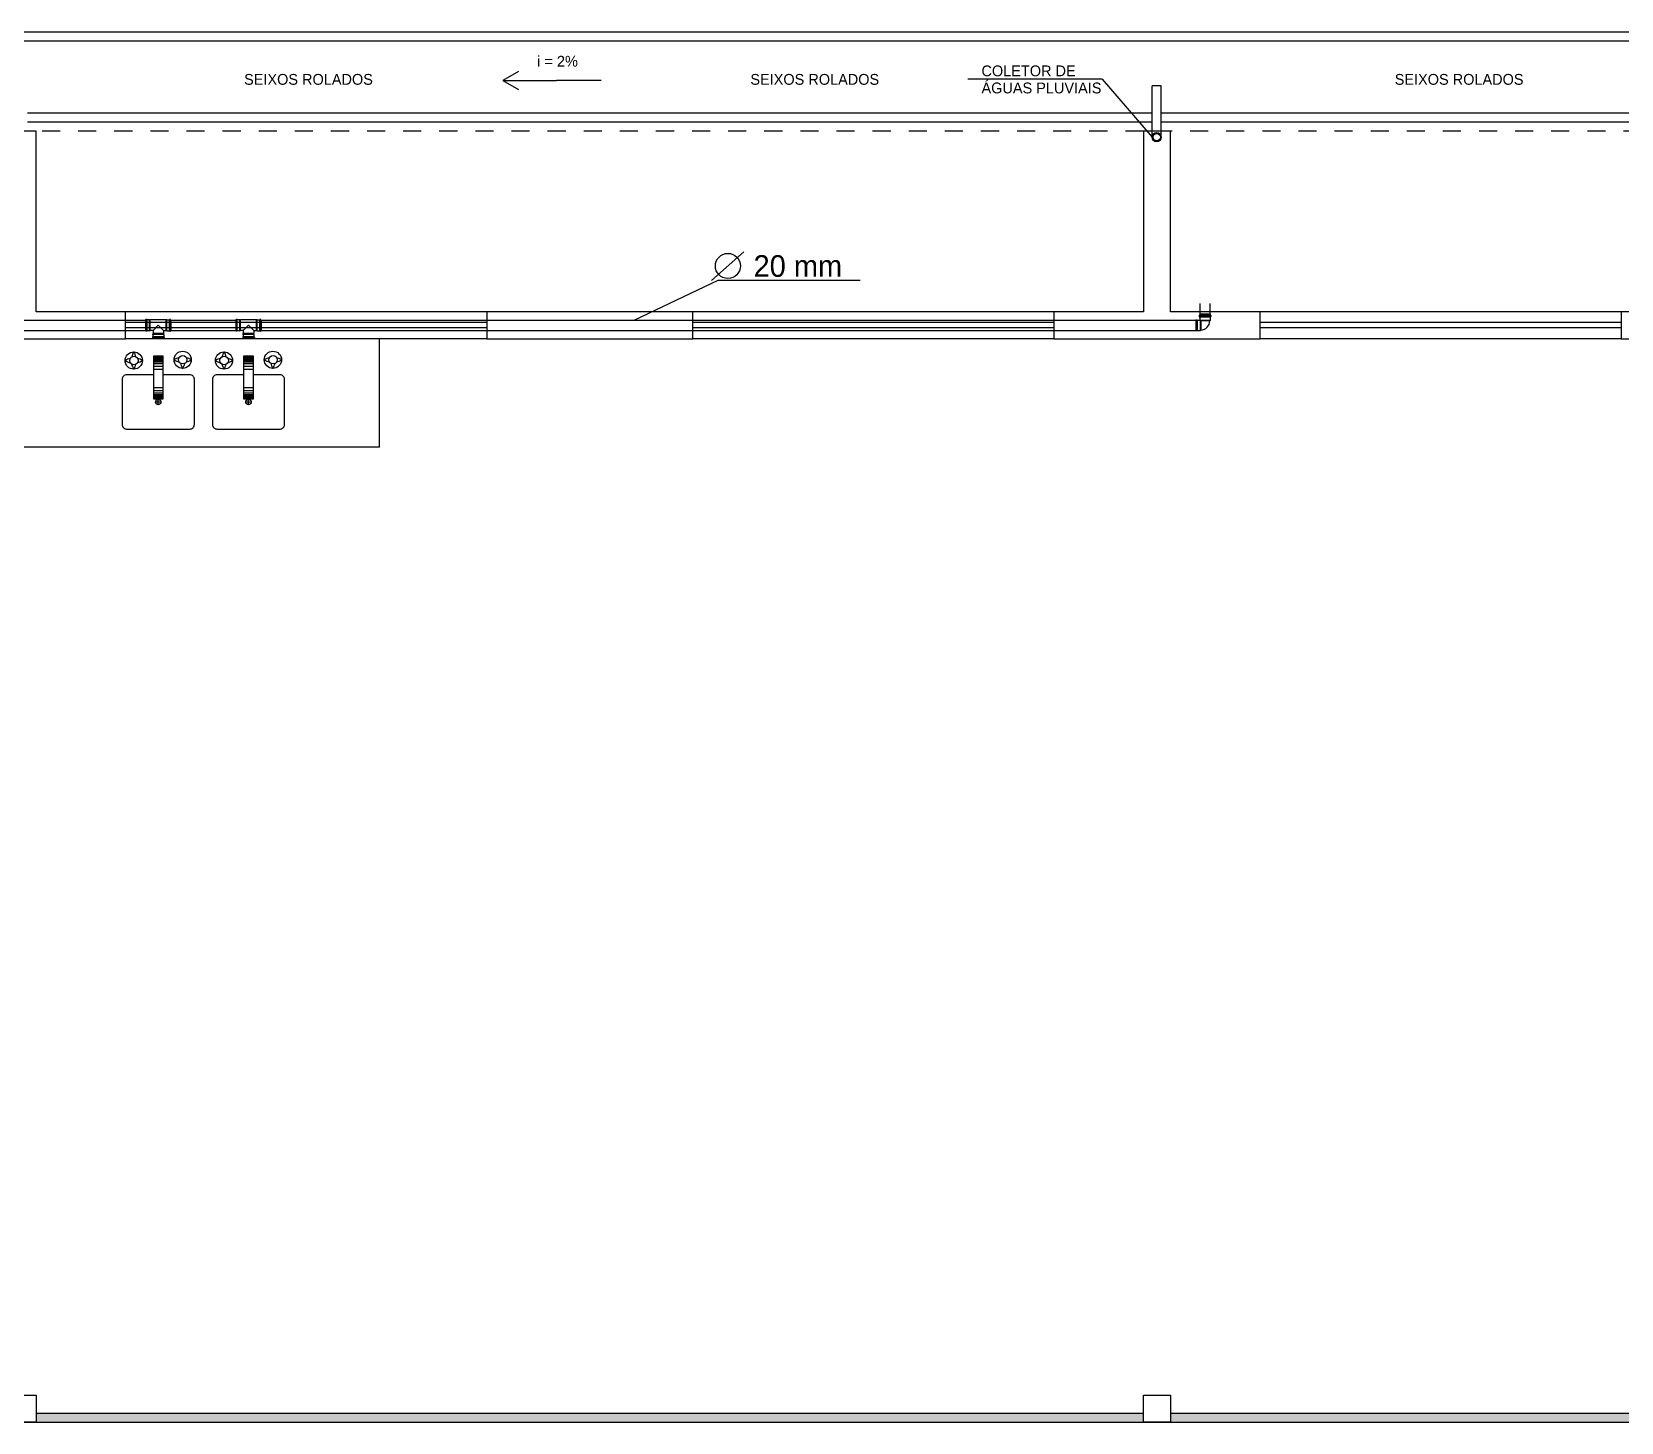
# Model space of a CAD drawing. Header units: millimetres. Extents: x 860.9 to 916.6, y 418 to 464.8.
# Drawn here: x 889.02 to 897.82, y 456.69 to 464.39 of the extents above; entities that cross this region are included whole.
import ezdxf

# ---------------------------------------------------------------- set-up
doc = ezdxf.new("R2010")
doc.units = ezdxf.units.MM
doc.linetypes.add('ACAD_ISO03W100', pattern=[30, 12, -18])
for name, color, linetype in [('can01', 1, 'Continuous'), ('can02', 2, 'Continuous'), ('COTAS-TEXTOS', 1, 'Continuous'), ('Fios', 10, 'Continuous'), ('pena 01', 1, 'Continuous'), ('pena01', 1, 'Continuous'), ('pena02', 2, 'Continuous'), ('pena04', 4, 'Continuous'), ('texto hidro', 1, 'Continuous'), ('TIGRECAD', 1, 'Continuous')]:
    doc.layers.add(name, color=color, linetype=linetype)
doc.styles.get("Standard").update_dxf_attribs({"font": 'ERASLGHT.TTF'})

msp = doc.modelspace()

# ---------------------------------------------------------------- hatches: boundary and pattern name
at = {"layer": 'pena01'}
h = msp.add_hatch(color=256, dxfattribs=at)
h.paths.add_polyline_path([(895.2722, 463.8032, 1), (895.2207, 463.8032, 1)])
h.paths.add_polyline_path([(895.227, 463.8031, -1), (895.267, 463.8031, -1)], flags=16)
at = {"layer": 'pena02'}
h = msp.add_hatch(color=0, dxfattribs=at)
h.paths.add_polyline_path([(898.4151, 456.6864), (898.4651, 456.6864), (898.4651, 456.7364), (898.4151, 456.7364), (898.4151, 462.6864), (898.3651, 462.6864), (898.3651, 456.7364), (895.3235, 456.7364), (895.3235, 456.6864)])
h.paths.add_polyline_path([(900.5318, 456.6864), (900.5318, 456.7364), (899.3651, 456.7364), (899.3651, 456.6864)])
msp.add_hatch(color=0, dxfattribs=at).paths.add_polyline_path([(895.1735, 456.6864), (895.1735, 456.7364), (889.0401, 456.7364), (889.0401, 456.6864)])

# ---------------------------------------------------------------- linework, layer by layer
at = {"layer": 'can01'}
msp.add_line((892.1699, 464.1165), (891.9231, 464.1165), dxfattribs=at)
for centre, radius in [((895.2465, 463.8032), 0.0258), ((895.247, 463.8031), 0.02)]:
    msp.add_circle(centre, radius, dxfattribs=at)
at = {"layer": 'can02', "color": 0}
msp.add_lwpolyline([(887.0418, 462.6864), (889.536, 462.6864), (889.536, 462.8364), (889.0401, 462.8364), (889.0401, 463.8364), (888.8901, 463.8364), (888.8901, 462.8364), (887.0418, 462.8364)], dxfattribs=at)
for points in [[(895.8193, 462.6864), (895.8193, 462.8364), (895.3235, 462.8364), (895.3235, 463.8364), (895.1735, 463.8364), (895.1735, 462.8364), (894.6776, 462.8364), (894.6776, 462.6864)], [(892.6776, 462.6864), (892.6776, 462.8364), (891.536, 462.8364), (891.536, 462.6864)], [(898.961, 462.6864), (898.961, 462.8364), (897.8193, 462.8364), (897.8193, 462.6864)]]:
    msp.add_lwpolyline(points, close=True, dxfattribs=at)
at = {"layer": 'Fios', "color": 0}
for p, q in [((890.9418, 462.0864), (890.9418, 462.6864)), ((889.7439, 462.5894), (889.6897, 462.5894)), ((889.6897, 462.5894), (889.6897, 462.3532)), ((889.6897, 462.5878), (889.7439, 462.5878)), ((889.6897, 462.5867), (889.7439, 462.5867)), ((889.6897, 462.5845), (889.7439, 462.5845)), ((889.6897, 462.5822), (889.7439, 462.5822)), ((889.6897, 462.5785), (889.7439, 462.5785)), ((889.6897, 462.5726), (889.7439, 462.5726)), ((889.6897, 462.5659), (889.7439, 462.5659)), ((889.6897, 462.5589), (889.7439, 462.5589)), ((889.6897, 462.5496), (889.7439, 462.5496)), ((889.6897, 462.5345), (889.7439, 462.5345)), ((889.6897, 462.5182), (889.7439, 462.5182)), ((889.7439, 462.3532), (889.7439, 462.5894)), ((890.1897, 462.5894), (890.1897, 462.3532)), ((890.2439, 462.5894), (890.1897, 462.5894)), ((890.1897, 462.5878), (890.2439, 462.5878)), ((890.1897, 462.5867), (890.2439, 462.5867)), ((890.1897, 462.5845), (890.2439, 462.5845)), ((890.1897, 462.5822), (890.2439, 462.5822)), ((890.1897, 462.5785), (890.2439, 462.5785)), ((890.1897, 462.5726), (890.2439, 462.5726)), ((890.1897, 462.5659), (890.2439, 462.5659)), ((890.1897, 462.5589), (890.2439, 462.5589)), ((890.1897, 462.5496), (890.2439, 462.5496)), ((890.1897, 462.5345), (890.2439, 462.5345)), ((890.1897, 462.5182), (890.2439, 462.5182)), ((890.2439, 462.3532), (890.2439, 462.5894)), ((889.5168, 462.4614), (889.5168, 462.2114)), ((889.6897, 462.4864), (889.5418, 462.4864)), ((889.6897, 462.4167), (889.7439, 462.4167)), ((889.8918, 462.4864), (889.7439, 462.4864)), ((889.9168, 462.2114), (889.9168, 462.4614)), ((890.0168, 462.4614), (890.0168, 462.2114)), ((890.1897, 462.4864), (890.0418, 462.4864)), ((890.1897, 462.4167), (890.2439, 462.4167)), ((890.3918, 462.4864), (890.2439, 462.4864)), ((890.4168, 462.2114), (890.4168, 462.4614)), ((889.6897, 462.3992), (889.7439, 462.3992)), ((889.6897, 462.3878), (889.7439, 462.3878)), ((889.6897, 462.3785), (889.7439, 462.3785)), ((889.6897, 462.3703), (889.7439, 462.3703)), ((889.6897, 462.3644), (889.7439, 462.3644)), ((889.6897, 462.36), (889.7439, 462.36)), ((889.6897, 462.3563), (889.7439, 462.3563)), ((889.6897, 462.3532), (889.7439, 462.3532)), ((889.732, 462.3359), (889.7016, 462.3359)), ((889.7168, 462.3206), (889.7168, 462.3511)), ((890.1897, 462.3992), (890.2439, 462.3992)), ((890.1897, 462.3878), (890.2439, 462.3878)), ((890.1897, 462.3785), (890.2439, 462.3785)), ((890.1897, 462.3703), (890.2439, 462.3703)), ((890.1897, 462.3644), (890.2439, 462.3644)), ((890.1897, 462.36), (890.2439, 462.36)), ((890.1897, 462.3563), (890.2439, 462.3563)), ((890.1897, 462.3532), (890.2439, 462.3532)), ((890.232, 462.3359), (890.2016, 462.3359)), ((890.2168, 462.3206), (890.2168, 462.3511)), ((889.5418, 462.1864), (889.8918, 462.1864)), ((890.0418, 462.1864), (890.3918, 462.1864)), ((890.9418, 462.0864), (887.0418, 462.0864))]:
    msp.add_line(p, q, dxfattribs=at)
for centre, radius in [((889.5811, 462.5658), 0.0477), ((889.8518, 462.5699), 0.0477), ((889.8526, 462.5701), 0.0233), ((890.0811, 462.5658), 0.0477), ((890.3518, 462.5699), 0.0477), ((890.3526, 462.5701), 0.0233), ((889.582, 462.566), 0.0233), ((890.082, 462.566), 0.0233), ((889.7168, 462.3359), 0.0152), ((890.2168, 462.3359), 0.0152)]:
    msp.add_circle(centre, radius, dxfattribs=at)
for centre, radius, start, end in [((889.6544, 462.565), 0.0871, 146.18121, 166.17978), ((889.5085, 462.5666), 0.0871, 13.01879, 32.50746), ((890.1544, 462.565), 0.0871, 146.18121, 166.17978), ((890.0085, 462.5666), 0.0871, 13.01879, 32.50746), ((889.5811, 462.4929), 0.0871, 102.68337, 123.16312), ((889.5811, 462.6387), 0.0871, 236.83688, 257.49214), ((889.6544, 462.565), 0.0871, 192.19895, 212.50746), ((889.5085, 462.5666), 0.0871, 326.18121, 345.97518), ((889.5811, 462.6387), 0.0871, 283.87427, 303.16312), ((889.5811, 462.4929), 0.0871, 56.83688, 75.95713), ((889.8518, 462.4969), 0.0871, 102.68337, 123.16312), ((889.8518, 462.6428), 0.0871, 236.83688, 257.49214), ((889.925, 462.569), 0.0871, 192.19895, 212.50746), ((889.7792, 462.5707), 0.0871, 326.18121, 345.97518), ((889.8518, 462.6428), 0.0871, 283.87427, 303.16312), ((889.8518, 462.4969), 0.0871, 56.83688, 75.95713), ((890.0811, 462.4929), 0.0871, 102.68337, 123.16312), ((890.0811, 462.6387), 0.0871, 236.83688, 257.49214), ((890.1544, 462.565), 0.0871, 192.19895, 212.50746), ((890.0085, 462.5666), 0.0871, 326.18121, 345.97518), ((890.0811, 462.6387), 0.0871, 283.87427, 303.16312), ((890.0811, 462.4929), 0.0871, 56.83688, 75.95713), ((890.3518, 462.4969), 0.0871, 102.68337, 123.16312), ((890.3518, 462.6428), 0.0871, 236.83688, 257.49214), ((890.425, 462.569), 0.0871, 192.19895, 212.50746), ((890.2792, 462.5707), 0.0871, 326.18121, 345.97518), ((890.3518, 462.6428), 0.0871, 283.87427, 303.16312), ((890.3518, 462.4969), 0.0871, 56.83688, 75.95713), ((889.5418, 462.4614), 0.025, 89.99996, 180.00004), ((889.8918, 462.4614), 0.025, 359.99996, 90.00004), ((890.0418, 462.4614), 0.025, 89.99996, 180.00004), ((890.3918, 462.4614), 0.025, 359.99996, 90.00004), ((889.5418, 462.2114), 0.025, 179.99996, 270.00004), ((889.8918, 462.2114), 0.025, 269.99996, 0.00004), ((890.0418, 462.2114), 0.025, 179.99996, 270.00004), ((890.3918, 462.2114), 0.025, 269.99996, 0.00004)]:
    msp.add_arc(centre, radius, start, end, dxfattribs=at)
at = {"layer": 'pena 01', "color": 0, "linetype": 'ACAD_ISO03W100', "ltscale": 0.005}
for p, q in [((895.1735, 463.8364), (889.0401, 463.8364)), ((901.5318, 463.8364), (895.3235, 463.8364))]:
    msp.add_line(p, q, dxfattribs=at)
at = {"layer": 'pena01'}
for p, q in [((882.9318, 464.3864), (901.7318, 464.3864)), ((882.9318, 464.3364), (901.6818, 464.3364)), ((894.9446, 464.1245), (895.2207, 463.8032)), ((895.2207, 463.9364), (888.9928, 463.9364)), ((901.5815, 463.9364), (895.2722, 463.9364)), ((895.2207, 463.8864), (888.9928, 463.8864)), ((901.5815, 463.8864), (895.2722, 463.8864))]:
    msp.add_line(p, q, dxfattribs=at)
at = {"layer": 'pena01', "color": 0}
for p, q in [((891.536, 462.8364), (889.536, 462.8364)), ((894.6776, 462.8364), (892.6776, 462.8364)), ((897.8193, 462.8364), (895.8193, 462.8364)), ((891.536, 462.6864), (889.536, 462.6864)), ((894.6776, 462.6864), (892.6776, 462.6864)), ((897.8193, 462.6864), (895.8193, 462.6864))]:
    msp.add_line(p, q, dxfattribs=at)
at = {"layer": 'pena02'}
for p, q in [((895.2722, 464.0863), (895.2207, 464.0863)), ((895.2207, 463.8032), (895.2207, 464.0863)), ((895.2722, 463.8031), (895.2722, 464.0863))]:
    msp.add_line(p, q, dxfattribs=at)
at = {"layer": 'pena02', "color": 0}
for p, q in [((891.536, 462.7764), (889.536, 462.7764)), ((894.6776, 462.7764), (892.6776, 462.7764)), ((897.8193, 462.7764), (895.8193, 462.7764)), ((891.536, 462.7464), (889.536, 462.7464)), ((894.6776, 462.7464), (892.6776, 462.7464)), ((897.8193, 462.7464), (895.8193, 462.7464)), ((889.0401, 456.7364), (895.1735, 456.7364)), ((895.3235, 456.7364), (898.3651, 456.7364)), ((887.9918, 456.6864), (898.4151, 456.6864))]:
    msp.add_line(p, q, dxfattribs=at)
at = {"layer": 'pena04', "color": 0}
for points in [[(888.8901, 456.6864), (888.8901, 456.8364), (889.0401, 456.8364), (889.0401, 456.6864)], [(895.1735, 456.6864), (895.1735, 456.8364), (895.3235, 456.8364), (895.3235, 456.6864)]]:
    msp.add_lwpolyline(points, close=True, dxfattribs=at)
at = {"layer": 'TIGRECAD'}
for p, q in [((891.7127, 464.1665), (891.6261, 464.1165)), ((891.6261, 464.1165), (891.9231, 464.1165)), ((891.6261, 464.1165), (891.7127, 464.0665)), ((894.9446, 464.1245), (894.2007, 464.1245)), ((892.7803, 463.0098), (892.9601, 463.167)), ((892.8164, 463.0098), (892.3549, 462.7897)), ((893.6047, 463.0098), (892.8164, 463.0098)), ((895.4866, 462.8225), (895.4866, 462.8812)), ((895.5419, 462.8225), (895.5419, 462.8812)), ((888.6922, 462.7897), (889.6464, 462.7897)), ((889.6464, 462.7917), (889.6464, 462.7311)), ((889.6484, 462.7917), (889.6464, 462.7917)), ((889.6489, 462.7304), (889.6489, 462.7924)), ((889.6489, 462.7921), (889.6489, 462.7924)), ((889.6532, 462.7938), (889.6503, 462.7938)), ((889.6546, 462.7304), (889.6546, 462.7924)), ((889.6546, 462.7921), (889.6546, 462.7924)), ((889.6683, 462.7917), (889.6551, 462.7917)), ((889.6683, 462.7311), (889.6683, 462.7917)), ((889.6685, 462.7916), (889.673, 462.7904)), ((889.7606, 462.7904), (889.673, 462.7904)), ((889.673, 462.7323), (889.673, 462.7904)), ((889.7651, 462.7916), (889.7606, 462.7904)), ((889.7606, 462.7323), (889.7606, 462.7904)), ((889.7653, 462.7311), (889.7653, 462.7917)), ((889.7653, 462.7917), (889.7785, 462.7917)), ((889.779, 462.7304), (889.779, 462.7924)), ((889.779, 462.7921), (889.779, 462.7924)), ((889.7804, 462.7938), (889.7833, 462.7938)), ((889.7847, 462.7304), (889.7847, 462.7924)), ((889.7847, 462.7921), (889.7847, 462.7924)), ((889.7852, 462.7917), (889.7872, 462.7917)), ((889.7872, 462.7917), (889.7872, 462.7311)), ((889.7872, 462.7897), (890.1464, 462.7897)), ((890.1484, 462.7917), (890.1464, 462.7917)), ((890.1464, 462.7917), (890.1464, 462.7311)), ((890.1489, 462.7921), (890.1489, 462.7924)), ((890.1489, 462.7304), (890.1489, 462.7924)), ((890.1532, 462.7938), (890.1503, 462.7938)), ((890.1546, 462.7921), (890.1546, 462.7924)), ((890.1546, 462.7304), (890.1546, 462.7924)), ((890.1683, 462.7917), (890.1551, 462.7917)), ((890.1683, 462.7311), (890.1683, 462.7917)), ((890.1685, 462.7916), (890.173, 462.7904)), ((890.173, 462.7323), (890.173, 462.7904)), ((890.2606, 462.7904), (890.173, 462.7904)), ((890.2651, 462.7916), (890.2606, 462.7904)), ((890.2606, 462.7323), (890.2606, 462.7904)), ((890.2653, 462.7917), (890.2785, 462.7917)), ((890.2653, 462.7311), (890.2653, 462.7917)), ((890.279, 462.7921), (890.279, 462.7924)), ((890.279, 462.7304), (890.279, 462.7924)), ((890.2804, 462.7938), (890.2833, 462.7938)), ((890.2847, 462.7921), (890.2847, 462.7924)), ((890.2847, 462.7304), (890.2847, 462.7924)), ((890.2852, 462.7917), (890.2872, 462.7917)), ((890.2872, 462.7917), (890.2872, 462.7311)), ((890.2872, 462.7897), (895.4635, 462.7897)), ((895.4635, 462.791), (895.4635, 462.7317)), ((895.4635, 462.791), (895.4687, 462.791)), ((895.4687, 462.791), (895.4687, 462.7317)), ((895.4687, 462.791), (895.47, 462.7897)), ((895.47, 462.7897), (895.47, 462.733)), ((895.47, 462.7897), (895.4856, 462.7897)), ((895.4817, 462.8154), (895.4817, 462.8092)), ((895.4826, 462.8167), (895.4846, 462.8172)), ((895.4828, 462.8079), (895.4844, 462.8078)), ((895.483, 462.8154), (895.5455, 462.8154)), ((895.5455, 462.8092), (895.483, 462.8092)), ((895.4856, 462.8225), (895.4856, 462.8185)), ((895.5429, 462.8225), (895.4856, 462.8225)), ((895.4856, 462.8175), (895.5429, 462.8175)), ((895.4856, 462.8077), (895.5429, 462.8077)), ((895.4856, 462.8065), (895.4856, 462.7897)), ((895.4895, 462.7872), (895.4856, 462.7897)), ((895.5429, 462.788), (895.4882, 462.788)), ((895.4895, 462.733), (895.4895, 462.7872)), ((895.4895, 462.7872), (895.4911, 462.7862)), ((895.4911, 462.7862), (895.4911, 462.7346)), ((895.541, 462.7862), (895.4911, 462.7862)), ((895.5429, 462.788), (895.541, 462.7862)), ((895.541, 462.7862), (895.541, 462.7858)), ((895.5429, 462.8225), (895.5429, 462.8185)), ((895.5429, 462.8065), (895.5429, 462.788)), ((895.5458, 462.8167), (895.5439, 462.8172)), ((895.5456, 462.8079), (895.5441, 462.8078)), ((895.5468, 462.8154), (895.5468, 462.8092)), ((888.6922, 462.733), (889.6464, 462.733)), ((889.6484, 462.7311), (889.6464, 462.7311)), ((889.6532, 462.7289), (889.6503, 462.7289)), ((889.6683, 462.7311), (889.6551, 462.7311)), ((889.6685, 462.7311), (889.673, 462.7323)), ((889.6878, 462.7323), (889.673, 462.7323)), ((889.6844, 462.6956), (889.6844, 462.6927)), ((889.7478, 462.697), (889.6858, 462.697)), ((889.6861, 462.697), (889.6858, 462.697)), ((889.7478, 462.6913), (889.6858, 462.6913)), ((889.6861, 462.6913), (889.6858, 462.6913)), ((889.7471, 462.7107), (889.6865, 462.7107)), ((889.6865, 462.7107), (889.6865, 462.6975)), ((889.6865, 462.6908), (889.6865, 462.6888)), ((889.6865, 462.6888), (889.7471, 462.6888)), ((889.6866, 462.7109), (889.6878, 462.7154)), ((889.6878, 462.7323), (889.7168, 462.7614)), ((889.6878, 462.7323), (889.6878, 462.7154)), ((889.7458, 462.7154), (889.6878, 462.7154)), ((889.7458, 462.7323), (889.7168, 462.7614)), ((889.7458, 462.7323), (889.7458, 462.7154)), ((889.7458, 462.7323), (889.7606, 462.7323)), ((889.7471, 462.7109), (889.7458, 462.7154)), ((889.7471, 462.7107), (889.7471, 462.6975)), ((889.7471, 462.6908), (889.7471, 462.6888)), ((889.7475, 462.697), (889.7478, 462.697)), ((889.7475, 462.6913), (889.7478, 462.6913)), ((889.7492, 462.6956), (889.7492, 462.6927)), ((889.7651, 462.7311), (889.7606, 462.7323)), ((889.7653, 462.7311), (889.7785, 462.7311)), ((889.7804, 462.7289), (889.7833, 462.7289)), ((889.7852, 462.7311), (889.7872, 462.7311)), ((889.7872, 462.733), (890.1464, 462.733)), ((890.1484, 462.7311), (890.1464, 462.7311)), ((890.1532, 462.7289), (890.1503, 462.7289)), ((890.1683, 462.7311), (890.1551, 462.7311)), ((890.1685, 462.7311), (890.173, 462.7323)), ((890.1878, 462.7323), (890.173, 462.7323)), ((890.1844, 462.6956), (890.1844, 462.6927)), ((890.1861, 462.697), (890.1858, 462.697)), ((890.2478, 462.697), (890.1858, 462.697)), ((890.1861, 462.6913), (890.1858, 462.6913)), ((890.2478, 462.6913), (890.1858, 462.6913)), ((890.1865, 462.7107), (890.1865, 462.6975)), ((890.2471, 462.7107), (890.1865, 462.7107)), ((890.1865, 462.6908), (890.1865, 462.6888)), ((890.1865, 462.6888), (890.2471, 462.6888)), ((890.1866, 462.7109), (890.1878, 462.7154)), ((890.1878, 462.7323), (890.2168, 462.7614)), ((890.1878, 462.7323), (890.1878, 462.7154)), ((890.2458, 462.7154), (890.1878, 462.7154)), ((890.2458, 462.7323), (890.2168, 462.7614)), ((890.2458, 462.7323), (890.2606, 462.7323)), ((890.2458, 462.7323), (890.2458, 462.7154)), ((890.2471, 462.7109), (890.2458, 462.7154)), ((890.2471, 462.7107), (890.2471, 462.6975)), ((890.2471, 462.6908), (890.2471, 462.6888)), ((890.2475, 462.697), (890.2478, 462.697)), ((890.2475, 462.6913), (890.2478, 462.6913)), ((890.2492, 462.6956), (890.2492, 462.6927)), ((890.2651, 462.7311), (890.2606, 462.7323)), ((890.2653, 462.7311), (890.2785, 462.7311)), ((890.2804, 462.7289), (890.2833, 462.7289)), ((890.2852, 462.7311), (890.2872, 462.7311)), ((890.2872, 462.733), (895.4635, 462.733)), ((895.4635, 462.7317), (895.4687, 462.7317)), ((895.4687, 462.7317), (895.47, 462.733)), ((895.47, 462.733), (895.4895, 462.733)), ((895.4895, 462.733), (895.4911, 462.7346))]:
    msp.add_line(p, q, dxfattribs=at)
msp.add_circle((892.8717, 463.0897), 0.0695, dxfattribs=at)
for centre, radius, start, end in [((889.6484, 462.7921), 0.000436, 270, 360), ((889.6503, 462.7924), 0.00142, 90, 180), ((889.6532, 462.7924), 0.00142, 0, 90), ((889.6551, 462.7921), 0.000436, 180, 270), ((889.7785, 462.7921), 0.000436, 270, 360), ((889.7804, 462.7924), 0.00142, 90, 180), ((889.7833, 462.7924), 0.00142, 0, 90), ((889.7852, 462.7921), 0.000436, 180, 270), ((890.1484, 462.7921), 0.000436, 270, 360), ((890.1503, 462.7924), 0.00142, 90, 180), ((890.1532, 462.7924), 0.00142, 0, 90), ((890.1551, 462.7921), 0.000436, 180, 270), ((890.2785, 462.7921), 0.000436, 270, 360), ((890.2804, 462.7924), 0.00142, 90, 180), ((890.2833, 462.7924), 0.00142, 0, 90), ((890.2852, 462.7921), 0.000436, 180, 270), ((895.483, 462.8154), 0.0013, 105, 180), ((895.483, 462.8092), 0.0013, 180, 265), ((895.4843, 462.8065), 0.0013, 0, 85), ((895.4843, 462.8185), 0.0013, 285, 0), ((895.4898, 462.7858), 0.0512, 271.47331, 0), ((895.5442, 462.8185), 0.0013, 180, 255), ((895.5442, 462.8065), 0.0013, 95, 180), ((895.5455, 462.8092), 0.0013, 275, 0), ((895.5455, 462.8154), 0.0013, 0, 75), ((889.6484, 462.7307), 0.000436, 0, 90), ((889.6503, 462.7304), 0.00142, 180, 270), ((889.6532, 462.7304), 0.00142, 270, 360), ((889.6551, 462.7307), 0.000436, 90, 180), ((889.6858, 462.6956), 0.00142, 90, 180), ((889.6858, 462.6927), 0.00142, 179.99982, 269.99982), ((889.6861, 462.6975), 0.000436, 270, 360), ((889.6861, 462.6908), 0.000436, 0, 90), ((889.7475, 462.6975), 0.000436, 180, 270), ((889.7475, 462.6908), 0.000436, 90, 180), ((889.7478, 462.6956), 0.00142, 0, 90), ((889.7478, 462.6927), 0.00142, 270.00018, 0.00018), ((889.7785, 462.7307), 0.000436, 0, 90), ((889.7804, 462.7304), 0.00142, 180, 270), ((889.7833, 462.7304), 0.00142, 270, 360), ((889.7852, 462.7307), 0.000436, 90, 180), ((890.1484, 462.7307), 0.000436, 0, 90), ((890.1503, 462.7304), 0.00142, 180, 270), ((890.1532, 462.7304), 0.00142, 270, 360), ((890.1551, 462.7307), 0.000436, 90, 180), ((890.1858, 462.6956), 0.00142, 90, 180), ((890.1858, 462.6927), 0.00142, 179.99982, 269.99982), ((890.1861, 462.6975), 0.000436, 270, 360), ((890.1861, 462.6908), 0.000436, 0, 90), ((890.2475, 462.6975), 0.000436, 180, 270), ((890.2475, 462.6908), 0.000436, 90, 180), ((890.2478, 462.6956), 0.00142, 0, 90), ((890.2478, 462.6927), 0.00142, 270.00018, 0.00018), ((890.2785, 462.7307), 0.000436, 0, 90), ((890.2804, 462.7304), 0.00142, 180, 270), ((890.2833, 462.7304), 0.00142, 270, 360), ((890.2852, 462.7307), 0.000436, 90, 180)]:
    msp.add_arc(centre, radius, start, end, dxfattribs=at)

# ---------------------------------------------------------------- texts
at = {"layer": 'COTAS-TEXTOS', "color": 1}
for s, p in [('i = 2%', (891.8156, 464.1933)), ('COLETOR DE', (894.2763, 464.14)), ('SEIXOS ROLADOS', (890.1922, 464.0929)), ('SEIXOS ROLADOS', (892.9962, 464.0929)), ('ÁGUAS PLUVIAIS', (894.2763, 464.0453)), ('SEIXOS ROLADOS', (896.5649, 464.0929))]:
    msp.add_text(s, height=0.06, dxfattribs=at).set_placement(p)
at = {"layer": 'texto hidro', "insert": (893.014, 463.1494), "char_height": 0.12, "width": 11.620401, "attachment_point": 1}
msp.add_mtext('{\\fEras Demi ITC|b0|i0|c0|p34;20 mm}', dxfattribs=at)

doc.saveas('drawing.dxf')
